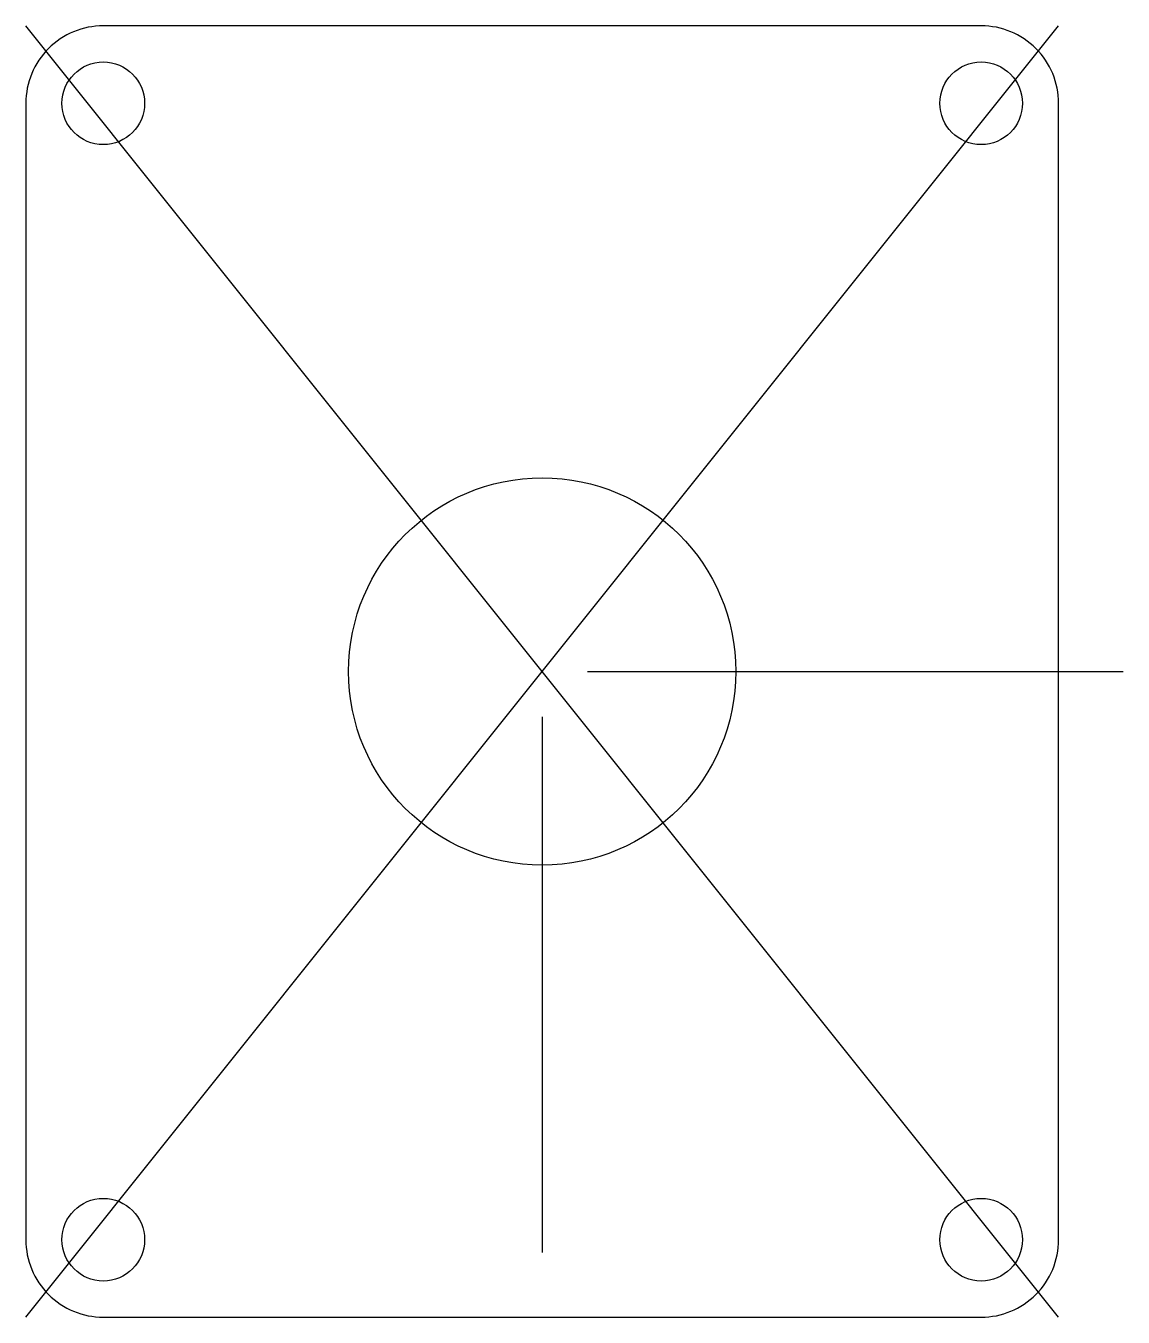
# Model space of a CAD drawing. Header units: millimetres. Extents: x -20 to 22.5, y -25 to 25.
import ezdxf

# ---------------------------------------------------------------- set-up
doc = ezdxf.new("R2010")
doc.units = ezdxf.units.MM
doc.layers.get('0').update_dxf_attribs({"linetype": 'CONTINUOUS'})

msp = doc.modelspace()

# ---------------------------------------------------------------- linework, layer by layer
for p, q in [((20, -25), (-20, 25)), ((-20, -25), (20, 25)), ((1.75, 0), (22.5, 0)), ((0, -1.75), (0, -22.5))]:
    msp.add_line(p, q)
msp.add_lwpolyline([(-17, -25), (17, -25, 0.414214), (20, -22), (20, 22, 0.414214), (17, 25), (-17, 25, 0.414214), (-20, 22), (-20, -22, 0.414214)], format="xyb", close=True)
for centre, radius in [((-17, 22), 1.6), ((17, 22), 1.6), ((0, 0), 7.5), ((-17, -22), 1.6), ((17, -22), 1.6)]:
    msp.add_circle(centre, radius)

doc.saveas('drawing.dxf')
